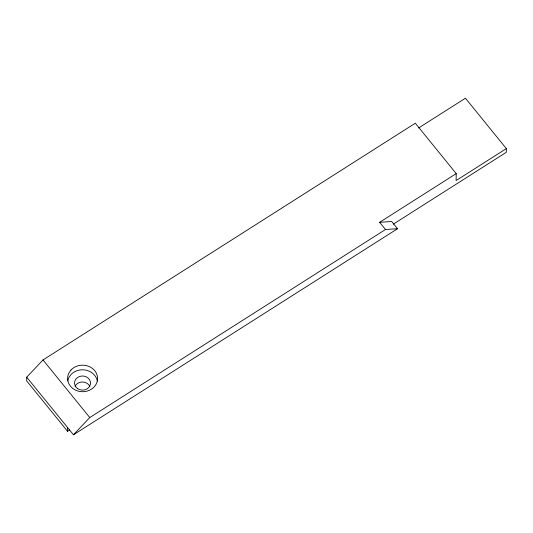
<?xml version="1.0" encoding="UTF-8"?>
<svg xmlns="http://www.w3.org/2000/svg" width="533" height="533" viewBox="0 0 533 533"><rect width="100%" height="100%" fill="white"/><g stroke="black" fill="none" stroke-linecap="round" stroke-linejoin="round"><path stroke-width="0.8" d="M418.698 127.933L465.442 98.212L506.35 148.614L456.115 180.554L456.228 173.611L415.32 123.21L43.02 359.942L26.71 377.191L26.65 380.888L67.558 431.29L69.663 429.951M67.558 431.29L67.618 427.593M506.35 148.614L506.29 152.311L393.274 224.18M26.71 377.191L73.461 434.788L89.771 417.546L385.506 229.496L397.545 228.71L391.702 221.515L379.663 222.301L385.506 229.496M379.663 222.301L456.228 173.611M73.461 434.788L397.545 228.71M43.02 359.942L89.771 417.546M67.738 380.895A14.984 13.278 0.9 0 1 68.864 377.577L70.916 374.632A14.984 13.278 0.9 0 1 86.459 370.262A14.984 13.278 0.9 0 1 97.339 381.088M75.033 386.378A7.995 7.082 0.9 0 1 82.395 382.001A7.995 7.082 0.9 0 1 89.804 386.365M70.989 370.009L68.937 372.947A14.984 13.278 0.9 0 0 82.815 391.722A14.984 13.278 0.9 0 0 96.093 372.707A14.984 13.278 0.9 0 0 70.989 370.009M77.698 388.69A7.995 7.082 0.9 0 0 90.457 383.98A7.995 7.082 0.9 0 0 79.437 376.525A7.995 7.082 0.9 0 0 77.698 388.69"/></g></svg>
